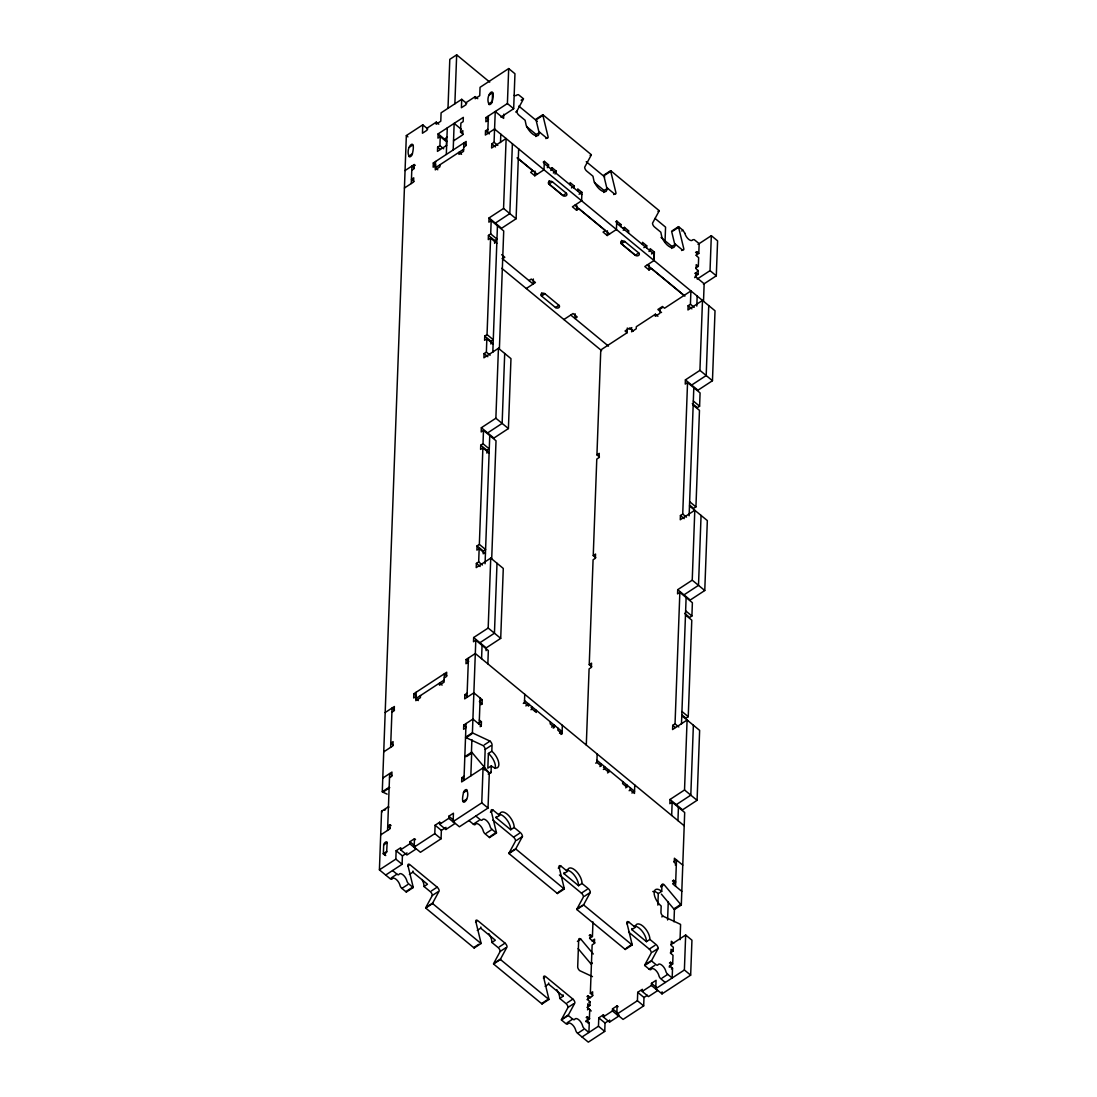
<?xml version="1.0" encoding="UTF-8"?>
<svg xmlns="http://www.w3.org/2000/svg" width="1097" height="1097" viewBox="0 0 1097 1097"><rect width="100%" height="100%" fill="white"/><g stroke="black" fill="none" stroke-linecap="round" stroke-linejoin="round"><path stroke-width="1.5" d="M604.406 1015.699L603.35 1014.835L598.77 1017.838L605.037 1023.007L604.735 1031.399L588.307 1042.15L577.639 1033.347A3.099 1.454 56.8 0 1 575.719 1030.33A6.198 2.907 56.8 0 0 571.88 1024.283A6.198 2.907 56.8 0 0 567.835 1023.83A3.099 1.454 56.8 0 1 565.819 1023.597L561.417 1019.963L568.287 1015.465A3.099 1.454 56.8 0 1 568.397 1014.944L574.897 1002.905A3.099 1.454 56.8 0 0 572.895 999.093L545.73 976.687A3.099 1.454 56.8 0 0 543.563 977.07L548.829 998.805A3.099 1.454 56.8 0 1 548.898 999.477L542.028 1003.974L493.554 964.002L500.438 959.505A3.099 1.454 56.8 0 1 500.547 958.984L507.047 946.944A3.099 1.454 56.8 0 0 505.031 943.132L477.881 920.726A3.099 1.454 56.8 0 0 475.714 921.11L480.98 942.844A3.099 1.454 56.8 0 1 481.048 943.516L474.165 948.014L425.705 908.042L432.575 903.544A3.099 1.454 56.8 0 1 432.684 903.023L439.184 890.983A3.099 1.454 56.8 0 0 437.182 887.171L410.017 864.765A3.099 1.454 56.8 0 0 407.851 865.149L413.116 886.883A3.099 1.454 56.8 0 1 413.185 887.555L406.315 892.053L401.9 888.419A3.099 1.454 56.8 0 1 399.994 885.402A6.198 2.907 56.8 0 0 396.154 879.355A6.198 2.907 56.8 0 0 392.109 878.903A3.099 1.454 56.8 0 1 390.093 878.67L379.411 869.866L381.564 811.232L388.448 806.734A3.099 1.454 56.8 0 1 388.887 807.159M387.145 794.146L382.88 792.157A3.099 1.454 56.8 0 1 382.277 791.76L406.343 135.575L422.77 124.825L427.775 128.966M383.36 853.891L383.689 844.896A2.331 1.138 -50.5 0 1 385.458 842.194A2.331 1.138 -50.5 0 1 387.131 842.647L386.651 852.232L384.403 854.412L383.36 853.891L384.924 855.18M408.948 156.062C405.026 147.217 416.641 135.767 412.39 153.799A2.331 1.138 -50.5 0 1 410.607 156.501A2.331 1.138 -50.5 0 1 408.948 156.062L412.39 153.799M387.57 830.402L389.654 773.591L392.04 775.552M390.614 747.359L392.068 708.018L394.536 710.061M411.293 183.528L411.937 166.045L414.323 168.006M390.23 828.276L387.721 826.206L390.025 824.711L389.86 828.907L380.7 834.899M405.054 170.542L414.227 164.55L414.076 168.746L411.786 170.241M385.678 875.036L402.105 864.285L395.839 859.116L396.14 850.724L400.734 847.734L400.652 849.832L406.918 855.002L416.078 848.996L409.812 843.826L409.894 841.728L414.474 838.725L415.516 839.589M422.77 124.825L422.455 133.217L427.035 130.214L427.117 128.116L436.277 122.124L438.786 124.194M402.105 864.285L402.407 855.893L396.14 850.724M444.244 677.96L446.534 676.451L446.685 672.255L413.843 693.757L413.692 697.953L415.982 696.458M463.702 147.163L465.992 145.668L466.156 141.472L433.315 162.973L433.15 167.169L435.44 165.661M436.277 122.124L436.208 124.222L440.788 121.219L441.09 112.826L461.714 99.32L466.732 103.461M416.12 692.276L415.832 700.654L420.412 697.651L420.494 695.553M435.578 161.478L435.29 169.857L439.87 166.867L439.952 164.769M463.057 134.232L460.548 132.175L460.877 123.083L463.167 121.575L463.318 117.379L438.114 133.889L437.964 138.085L440.254 136.577L439.924 145.668L437.634 147.176L437.484 151.372L446.644 145.366M440.733 823.093L439.678 822.229L435.098 825.232L441.364 830.402L441.063 838.794L420.439 852.287L414.172 847.117L414.474 838.725M446.356 146.299L446.52 141.746L440.254 136.577M446.314 154.458L447.288 127.883M448.001 108.301L449.797 59.348L456.667 54.85L489.728 82.11M453.184 149.96L454.158 123.385L461.467 129.419M454.871 103.804L456.667 54.85M441.063 838.794L434.796 833.624L435.098 825.232M461.714 99.32L461.412 107.712L465.992 104.722L466.074 102.624L475.234 96.618L477.743 98.689M464.1 776.21L461.81 777.704L461.659 781.9L483.05 767.9L489.317 773.07L488.028 808.036L459.396 826.781L453.13 821.612L453.431 813.22L448.851 816.223L448.769 818.321L455.036 823.49L445.876 829.497L439.609 824.327L439.678 822.229M445.876 829.497L445.944 827.399L441.364 830.402M475.234 96.618L475.152 98.716L479.746 95.713L480.047 87.321L508.693 68.576L514.959 73.746L513.67 108.713L500.849 117.105M480.116 726.721L481.268 725.967L472.917 719.083L463.743 725.076L463.592 729.272L465.882 727.777M467.157 693.167L464.854 694.662L464.703 698.858L473.877 692.851L482.227 699.749L482.077 703.945L480.925 704.699M684.213 825.794L475.316 653.524L466.143 659.516L465.992 663.712L468.282 662.218M487.822 129.323L485.532 130.831L485.381 135.027L494.61 128.98M508.693 68.576L507.404 103.543L486.026 117.544L485.861 121.74L488.165 120.231M463.51 792.637C459.245 810.683 470.86 799.219 466.938 790.389A2.331 1.138 -50.5 0 0 465.279 789.936A2.331 1.138 -50.5 0 0 463.51 792.637L466.938 790.389M463.949 780.406L466.033 723.581M466.993 697.363L468.446 658.022M487.74 133.477L488.384 115.994M503.77 114.184L503.605 118.38L495.254 111.496L494.061 142.308L491.771 143.803L491.621 147.999L506.128 138.51L503.564 208.444L489.056 217.933L488.892 222.129L491.182 220.634L490.702 233.922L488.439 235.402L488.288 239.599L490.578 238.09L487.041 334.599L484.751 336.107L484.6 340.303L486.849 338.822L486.369 352.11L484.079 353.604L483.928 357.8L498.436 348.298L495.871 418.231L481.35 427.734L481.199 431.93L483.489 430.435L483.009 443.723L480.747 445.204L480.596 449.4L482.886 447.891L479.348 544.4L477.058 545.895L476.907 550.091L479.156 548.623L478.676 561.911L476.386 563.405L476.221 567.602L490.743 558.099L488.179 628.033L473.657 637.535L473.506 641.731L475.796 640.237L488.33 650.562L487.85 663.85M471.408 753.022L471.902 739.639M470.832 775.894L471.696 752.227L464.826 756.724M484.421 769.888L485.176 749.429A3.099 1.454 56.8 0 0 483.16 745.617L466.129 737.664A3.099 1.454 56.8 0 1 465.539 737.253L472.409 732.755L475.796 640.237M483.215 553.862L483.324 551.064L477.058 545.895M486.917 453.157L487.013 450.36L480.747 445.204M490.908 344.074L491.017 341.277L484.751 336.107M494.61 243.369L494.706 240.572L488.439 235.402M479.183 724.253L480.143 698.021M481.583 658.68L482.063 645.406M485.066 563.748L489.756 435.605M492.814 352.288L497.448 225.804M500.506 142.5L500.808 134.191M481.268 725.967L481.418 721.771L479.334 720.057M486.094 650.672L486.204 647.874L473.657 637.535M488.028 808.036L481.761 802.867L483.05 767.9M491.689 558.963L496.022 440.775L483.489 430.435M499.396 348.791L503.715 230.973L491.182 220.634M491.813 751.226L488.384 753.474L487.836 768.161L491.278 765.912A10.86 5.101 56.8 0 0 498.861 764.595A10.86 5.101 56.8 0 0 491.813 751.226L492.046 744.932A3.099 1.454 56.8 0 0 490.03 741.119L473.013 733.153A3.099 1.454 56.8 0 1 472.409 732.755M497.01 563.268L494.445 633.202L479.924 642.705M504.702 353.467L502.138 423.401L487.63 432.904M512.395 143.68L509.831 213.6L495.323 223.102M488.179 774.084L491.045 772.206L491.278 765.912M486.204 647.874L500.712 638.372L503.276 568.438L490.743 558.099M481.35 427.734L493.897 438.073L508.405 428.57L510.969 358.637L498.436 348.298M489.056 217.933L501.59 228.272L516.097 218.769L518.662 148.835M544.057 169.747L534.815 175.794L534.993 171.077M533.334 278.981L533.142 284.027L502.207 258.494M525.833 705.906L528.699 704.027L528.617 706.125L524.448 702.683L524.75 694.291M543.989 169.788L544.359 161.355L543.207 162.109M541.657 292.885L541.548 296.039L555.48 307.517A2.331 1.714 2.1 0 0 558.757 307.681A2.331 1.714 2.1 0 0 558.908 305.268L544.99 293.79A2.331 1.714 2.1 0 0 541.699 293.612A2.331 1.714 2.1 0 0 541.548 296.039L544.99 293.79M544.359 161.355L548.541 164.811L548.459 166.909L547.307 167.649M566.313 193.291A2.331 1.714 2.1 0 1 566.162 195.705A2.331 1.714 2.1 0 1 562.871 195.54L548.953 184.063L549.131 180.662M535.213 711.103L536.364 710.349L536.282 712.447L532.1 709.005L532.182 706.907L531.03 707.647M550.872 168.431L552.024 167.676L551.942 169.774L550.79 170.529M552.024 167.676L556.193 171.118L556.124 173.216L554.972 173.97M550.283 721.826L550.214 723.924L554.383 727.38L553.245 728.12M570.042 184.707L570.125 182.609L574.293 186.051L574.225 188.149M554.383 727.38L554.465 725.282L551.599 727.146M616.473 229.479L607.231 235.512L603.062 232.07L605.352 230.576L578.887 208.745L576.597 210.254L576.775 205.537M557.948 728.147L557.866 730.245L562.048 733.687L560.896 734.442M577.708 191.015L577.776 188.917L581.958 192.373L581.588 200.806M575.102 313.756L574.924 318.473L577.214 316.978L573.045 313.536L563.872 319.529M562.048 733.687L562.35 725.295M586.292 745.055L589.089 668.868L591.379 667.36L591.53 663.164L589.24 664.672L591.749 666.729M589.24 664.672L593.079 559.772L595.383 558.263L595.534 554.067L593.244 555.576L595.74 557.633M593.244 555.576L596.782 459.067L599.072 457.559L599.223 453.363L596.933 454.871L599.442 456.942M596.933 454.871L600.772 349.97L627.127 332.72L627.306 328.003M607.231 235.512L607.409 230.795M568.287 1015.465L572.689 1019.099A3.099 1.454 56.8 0 0 574.718 1019.332A6.198 2.907 56.8 0 1 578.763 1019.785A6.198 2.907 56.8 0 1 582.589 1025.818A3.099 1.454 56.8 0 0 584.509 1028.849L588.911 1032.483L589.281 1022.692L587.183 1020.964L587.348 1016.768L586.196 1017.522M586.964 996.542L588.115 995.788L587.951 999.984L590.049 1001.712L589.898 1005.551L587.046 1007.43M589.199 935.522L590.351 934.781L590.2 938.977L594.972 942.913M599.894 766.597L601.033 765.857L596.864 762.401L597.166 754.009M616.404 229.52L616.775 221.087L615.623 221.827M592.86 995.39L590.351 993.32L592.133 944.887L594.423 943.393L594.574 939.197L591.955 940.911M589.569 938.374L592.435 936.495L592.97 921.905M601.033 765.857L601.115 763.759L599.963 764.499M620.875 226.626L620.957 224.528L616.775 221.087M638.728 253.009A2.331 1.714 2.1 0 1 638.577 255.436A2.331 1.714 2.1 0 1 635.286 255.272L621.368 243.781L621.546 240.38M607.546 772.919L608.698 772.165L604.516 768.723L604.598 766.625L603.446 767.379M623.288 228.149L624.44 227.394L624.358 229.492L623.206 230.247M604.735 1031.399L598.468 1026.23L598.77 1017.838M608.698 772.165L608.78 770.067L607.628 770.821M628.54 232.948L628.608 230.85L624.44 227.394M618.763 1014.533L618.708 1016.11L609.548 1022.102L603.281 1016.933L603.35 1014.835M631.749 329.004L631.653 331.801L636.233 328.798L636.315 326.7L655.403 314.208L657.912 316.265M609.548 1022.102L609.617 1020.004M618.708 1016.11L612.441 1010.94L612.524 1008.842L617.104 1005.839L618.146 1006.703M622.698 781.558L622.63 783.656L626.798 787.098L625.66 787.852M642.458 244.425L642.54 242.327L646.709 245.769L646.64 247.867M670.966 944.64L685.666 935.014L691.946 940.184L690.657 975.151L662.012 993.896L655.745 988.726L656.061 980.334L651.467 983.337L651.399 985.435L657.665 990.605L648.492 996.597L642.225 991.427L642.307 989.329L637.727 992.332L643.994 997.502L643.678 1005.894L623.069 1019.401L616.802 1014.231L617.104 1005.839M626.798 787.098L626.881 784.999L625.729 785.754M684.034 295.463L651.303 268.477L649.013 269.972L649.191 265.255M634.765 785.027L634.464 793.419L630.281 789.963L630.364 787.865M649.013 269.972L644.83 266.53L654.073 260.483L654.237 254.23L616.637 223.226M654.073 260.483L654.374 252.091L650.192 248.649L650.123 250.747L648.971 251.501M655.403 314.208L655.334 316.306L659.914 313.303L660.065 309.107L662.355 307.599M665.001 242.314L665.564 227.134L654.991 218.399M643.678 1005.894L637.412 1000.725L637.727 992.332M657.857 905.135L658.282 893.602L661.71 891.354L661.944 885.06A3.099 1.454 56.8 0 1 664.11 884.676L680.702 904.449A3.099 1.454 56.8 0 0 681.306 905.025L674.422 909.536A3.099 1.454 56.8 0 1 673.832 908.947L661.381 894.124M662.012 993.896L662.094 991.798M661.532 312.508L657.885 309.491L662.465 306.488L664.549 308.216L690.904 290.966L690.424 304.253L688.121 305.748L687.97 309.944L702.491 300.441L699.927 370.375L685.406 379.877L685.255 384.073L687.545 382.579L682.732 514.054L680.428 515.549L680.277 519.745L694.799 510.242L692.234 580.176L677.713 589.679L677.562 593.875L679.852 592.38L675.039 723.842L672.735 725.35L672.584 729.546L687.092 720.043L684.528 789.977L670.02 799.48L669.869 803.676L672.159 802.168L684.693 812.507L681.306 905.025M667.593 919.985L668.265 901.583M671.679 815.455L672.159 802.168M649.877 939.416L646.435 941.665L631.817 929.612L635.259 927.363A10.86 5.101 56.8 0 1 642.828 926.046A10.86 5.101 56.8 0 1 649.877 939.416L656.143 944.586A3.099 1.454 56.8 0 1 658.159 948.411L651.645 960.437A3.099 1.454 56.8 0 0 651.536 960.958L655.951 964.592A3.099 1.454 56.8 0 0 657.967 964.825A6.198 2.907 56.8 0 1 662.012 965.278A6.198 2.907 56.8 0 1 665.852 971.325A3.099 1.454 56.8 0 0 667.758 974.342L672.173 977.976L672.53 968.185L670.445 966.457L670.596 962.261L669.444 963.015M672.461 881.014L673.599 880.274L673.448 884.47L681.799 891.354M703.506 301.25L704.151 283.766L695.786 276.883L695.951 272.687L694.799 273.441M695.567 252.461L696.718 251.707L696.554 255.903L698.652 257.63L698.323 266.365L695.745 268.052M673.983 921.809L674.463 908.426M669.252 966.238L672.68 963.989L673.01 955.254L670.911 953.526L671.062 949.33L673.16 951.058L670.294 952.923M673.16 951.058L673.297 947.205L671.213 945.477L671.364 941.281L673.75 943.255M675.533 886.184L676.492 859.966L673.873 861.68M677.946 820.625L678.426 807.337M681.484 724.034L686.119 597.536M689.122 515.796L693.811 387.748M696.801 306.09L697.171 296.135M695.169 276.279L698.035 274.415L698.172 270.561L696.088 268.834L696.238 264.638L698.323 266.365M695.937 255.299L698.803 253.434L699.159 243.644L694.14 239.585L692.742 239.777A6.212 2.921 56.8 0 1 688.697 239.324A6.212 2.921 56.8 0 1 684.857 233.277M680.03 939.718L680.593 924.51A3.099 1.454 56.8 0 0 679.989 924.099L662.958 916.146A3.099 1.454 56.8 0 1 660.942 912.32L661.176 906.026A10.86 5.101 56.8 0 1 654.141 892.656A10.86 5.101 56.8 0 1 661.71 891.354M682.183 715.079L685.954 718.178L688.244 716.684L691.782 620.175L685.515 615.006M684.624 613.346L689.643 617.474L691.905 615.993L692.385 602.706L679.852 592.38M689.876 505.278L693.647 508.377L695.937 506.883L699.475 410.374L693.208 405.204M692.317 403.545L697.335 407.673L699.598 406.205L700.078 392.918L687.545 382.579M690.657 975.151L684.391 969.981L685.666 935.014M693.373 725.213L690.808 795.147L676.287 804.649M701.065 515.412L698.501 585.345L683.98 594.848M708.758 305.61L706.194 375.544L691.672 385.047M703.465 284.219L716.3 275.813L710.033 270.644L711.322 235.677L698.021 244.384M670.02 799.48L682.553 809.819L697.075 800.316L699.639 730.383L687.092 720.043M677.713 589.679L690.246 600.018L704.768 590.515L707.332 520.581L689.478 505.936M685.406 379.877L697.939 390.217L712.46 380.714L715.025 310.78L494.541 129.021M716.3 275.813L717.589 240.846L711.322 235.677M539.217 133.066L536.008 119.875A3.113 1.454 56.8 0 1 535.953 119.203L542.823 114.705A3.113 1.454 56.8 0 0 542.892 115.377L548.157 137.111A3.099 1.454 56.8 0 1 545.991 137.482L539.724 132.312L538.339 135.384A10.86 5.087 56.8 0 1 526.19 125.36L525.093 120.259L518.826 115.089A3.099 1.454 56.8 0 1 516.824 111.263L523.324 99.237A3.126 1.467 56.8 0 0 523.434 98.716L518.401 94.657L517.002 94.849A6.212 2.921 56.8 0 1 514.205 95.233M607.162 189.424L603.871 175.835A3.113 1.467 56.8 0 1 603.803 175.163L610.672 170.666A3.113 1.467 56.8 0 0 610.741 171.338L616.007 193.072A3.099 1.454 56.8 0 1 613.84 193.442L607.573 188.273L606.188 191.344A10.86 5.087 56.8 0 1 594.039 181.32L592.956 176.219L586.689 171.05A3.099 1.454 56.8 0 1 584.674 167.224L591.173 155.198A3.126 1.467 56.8 0 0 591.283 154.677L542.823 114.705M675.108 245.769L671.721 231.796A3.113 1.467 56.8 0 1 671.666 231.124L678.536 226.626A3.113 1.467 56.8 0 0 678.604 227.298L683.87 249.033A3.099 1.454 56.8 0 1 681.703 249.403L675.437 244.247L674.052 247.305A10.847 5.087 56.8 0 1 661.902 237.281L660.805 232.18L654.539 227.01A3.099 1.454 56.8 0 1 652.523 223.185L659.036 211.159A3.126 1.467 56.8 0 0 659.146 210.638L610.672 170.666M438.046 891.738L432.314 895.481L425.814 907.521A3.099 1.454 56.8 0 0 425.705 908.042M635.259 927.363L628.992 922.193A3.099 1.454 56.8 0 0 626.826 922.563L632.078 944.298A3.099 1.454 56.8 0 1 632.146 944.97L625.276 949.467L576.816 909.509L583.686 904.998A3.099 1.454 56.8 0 1 583.796 904.477L590.296 892.437A3.099 1.454 56.8 0 0 588.28 888.625L582.013 883.455A10.86 5.101 56.8 0 0 574.979 870.086A10.86 5.101 56.8 0 0 567.396 871.402L561.129 866.232A3.099 1.454 56.8 0 0 558.963 866.603L564.228 888.337A3.099 1.454 56.8 0 1 564.297 889.009L557.427 893.507L508.953 853.548A3.099 1.454 56.8 0 1 509.063 853.013L515.563 840.988A3.099 1.454 56.8 0 0 513.561 837.162L492.868 820.103M514.164 827.495L510.722 829.743L496.105 817.69L499.546 815.428A10.86 5.101 56.8 0 1 507.129 814.125A10.86 5.101 56.8 0 1 514.164 827.495L520.431 832.664A3.099 1.454 56.8 0 1 522.446 836.476L515.947 848.516A3.099 1.454 56.8 0 0 515.837 849.037L508.953 853.548M505.895 947.698L500.177 951.456L493.664 963.481A3.099 1.454 56.8 0 0 493.554 964.002M576.816 909.509A3.099 1.454 56.8 0 1 576.926 908.974L583.426 896.948A3.099 1.454 56.8 0 0 581.41 893.123L559.429 874.995M573.758 1003.659L568.027 1007.416L561.527 1019.442A3.099 1.454 56.8 0 0 561.417 1019.963M665.289 982.473L660.888 978.839A3.099 1.454 56.8 0 1 658.968 975.823A6.198 2.907 56.8 0 0 655.142 969.775A6.198 2.907 56.8 0 0 651.097 969.323A3.099 1.454 56.8 0 1 649.067 969.104L644.666 965.47A3.099 1.454 56.8 0 1 644.775 964.935L651.275 952.909A3.099 1.454 56.8 0 0 649.273 949.083L628.581 932.025M409.263 147.313L412.705 145.065M489.152 95.014L492.58 92.765L492.265 101.514A2.331 1.138 -50.5 0 1 490.428 104.256A2.331 1.138 -50.5 0 1 488.768 103.804C484.847 94.973 496.461 83.509 492.196 101.555L488.823 103.762M444.381 139.058L447.192 137.221M460.548 132.175L462.838 130.666L462.687 134.862L453.514 140.869M521.144 100.211L523.434 98.716M515.672 112.017L516.824 111.263M404.423 188.026L413.583 182.033L413.734 177.837L411.444 179.332L413.953 181.403M463.62 149.274L435.358 167.772L437.785 169.788M537.16 119.12L542.892 115.377M535.843 136.549A10.86 5.101 56.8 0 0 536.282 134.574L539.724 132.312M545.867 138.606L547.005 137.865M547.389 165.551L548.541 164.811M553.327 172.997L556.193 171.118M590.145 155.417L591.283 154.677M548.953 184.063A2.331 1.714 2.1 0 1 549.103 181.636A2.331 1.714 2.1 0 1 552.381 181.8L566.381 193.25L562.939 195.499L549.007 184.008L552.449 181.759M571.441 187.93L574.293 186.051M494.706 240.572L496.968 239.091L490.702 233.922M605.009 175.081L610.741 171.338M579.093 194.238L581.958 192.373M581.657 200.765L572.415 206.798L576.597 210.254M603.693 192.51A10.86 5.101 56.8 0 0 604.145 190.535L607.573 188.273M502.508 258.755L504.798 257.26L501.672 254.669M613.717 194.567L614.869 193.826M528.973 280.571L531.263 279.077L535.432 282.519L526.272 288.525M619.805 225.283L620.957 224.528M657.994 211.378L659.146 210.638M627.47 231.59L628.608 230.85M621.368 243.781A2.331 1.714 2.1 0 1 621.519 241.367A2.331 1.714 2.1 0 1 624.796 241.532L638.797 252.968L635.355 255.217L621.423 243.74L624.865 241.491M491.017 341.277L493.307 339.768L487.041 334.599M643.857 247.648L646.709 245.769M555.48 307.517L558.908 305.268M672.872 231.056L678.604 227.298M681.799 231.014L682.937 230.26L684.857 233.277M651.508 253.969L654.374 252.091M671.556 248.47A10.86 5.101 56.8 0 0 671.995 246.496L675.437 244.247M681.566 250.527L682.718 249.787M697.034 271.316L698.172 270.561M694.648 277.637L695.786 276.883M697.198 279.049L710.033 270.644M629.513 329.114L631.803 327.605M487.013 450.36L489.276 448.892L483.009 443.723M483.324 551.064L485.614 549.57L479.348 544.4M385.184 712.529L394.358 706.523L394.193 710.719L391.903 712.214M444.148 680.058L415.886 698.57L418.327 700.572M383.744 751.856L392.904 745.864L393.069 741.668L390.779 743.163L393.275 745.233M479.362 701.627L482.227 699.749M382.784 778.088L391.944 772.082L391.794 776.278L389.504 777.787M478.553 723.65L481.418 721.771M382.277 791.76L389.161 787.262A3.099 1.454 56.8 0 0 389.75 787.66L384.032 791.417M466.129 737.664L471.861 733.907M523.296 703.438L524.448 702.683M530.962 709.745L532.1 709.005M384.457 810.313L385.596 809.559M466.554 756.56L469.42 754.681M469.996 754.311L471.148 753.557M484.312 744.863L490.03 741.119M485.176 749.429L490.908 745.686M383.689 844.896L387.131 842.647M559.497 733.303L562.117 731.589L524.517 700.585M386.802 851.382L383.36 853.631L385.719 855.578M463.181 801.386L466.623 799.137M400.652 849.832L409.812 843.826M439.609 824.327L448.769 818.321M379.411 869.866L395.839 859.116M414.172 847.117L434.796 833.624M453.13 821.612L481.761 802.867M402.407 855.893L407.001 852.904M407.727 866.273L408.879 865.519M490.414 812.137L493.28 810.272L499.546 815.428M391.231 877.929L396.963 874.172A3.099 1.454 56.8 0 0 398.979 874.405A6.198 2.907 56.8 0 1 403.024 874.858A6.198 2.907 56.8 0 1 406.864 880.891A3.099 1.454 56.8 0 0 408.783 883.921L413.185 887.555M468.94 820.542L473.342 824.176L479.074 820.419M409.414 874.432L412.856 872.184A10.86 5.101 56.8 0 1 412.993 871.059M401.9 888.419L407.631 884.676M486.3 833.172L492.032 829.414L496.434 833.048L489.564 837.546L485.162 833.912A3.099 1.454 56.8 0 1 483.242 830.895A6.198 2.907 56.8 0 0 479.403 824.848A6.198 2.907 56.8 0 0 475.358 824.396A3.099 1.454 56.8 0 1 473.342 824.176M595.712 763.155L596.864 762.401M411.978 887.638L406.247 891.381A3.099 1.454 56.8 0 1 406.315 892.053M490.647 836.12L496.379 832.376L491.113 810.642A3.099 1.454 56.8 0 1 493.28 810.272M432.314 895.481A3.099 1.454 56.8 0 0 430.298 891.669L424.032 886.499L427.473 884.251L412.856 872.184M603.377 769.477L604.516 768.723M431.45 890.915L437.182 887.171M513.561 837.162L519.292 833.418M516.714 840.233L522.446 836.476M426.966 906.766L432.684 903.023M509.063 853.013L514.795 849.256M629.143 790.718L630.281 789.963M631.913 793.035L634.532 791.321L596.933 760.303M475.591 922.234L476.729 921.48M558.263 868.097L561.129 866.232M477.264 930.407L480.705 928.144A10.86 5.101 56.8 0 1 480.856 927.02M582.013 883.455L578.585 885.704L563.954 873.651L567.396 871.402M478.69 944.339L474.096 947.342A3.099 1.454 56.8 0 1 474.165 948.014M558.496 892.094L564.228 888.337M488.864 933.67A10.86 5.101 56.8 0 1 491.895 942.46L495.323 940.211L480.705 928.144M499.3 946.876L505.031 943.132M581.41 893.123L587.142 889.379M584.564 896.194L590.296 892.437M494.816 962.727L500.547 958.984M576.926 908.974L582.644 905.231M675.203 864.916L676.342 864.162L674.257 862.434L674.408 858.238L682.759 865.135M660.805 885.8L661.944 885.06M577.42 941.432L580.862 939.183L593.299 954.006M660.682 886.924L662.972 885.43M672.831 883.867L675.683 881.988L673.599 880.274M543.44 978.195L544.592 977.441M626.689 923.688L628.992 922.193M545.127 986.368L548.569 984.105A10.86 5.101 56.8 0 1 548.706 982.981M578.133 948.631L590.584 963.454L591.722 962.7M661.82 916.9L662.958 916.146M674.984 908.206L680.702 904.449M592.325 963.289L591.173 964.03A3.099 1.454 56.8 0 1 590.584 963.454M547.691 999.559L541.959 1003.302A3.099 1.454 56.8 0 1 542.028 1003.974M626.36 948.055L632.078 944.298M556.728 989.631A10.86 5.101 56.8 0 1 559.744 998.421L563.186 996.172A10.86 5.101 56.8 0 0 563.131 994.883M567.163 1002.836L572.895 999.093M649.273 949.083L654.991 945.34M652.427 952.155L658.159 948.411M590.351 993.32L592.641 991.825L592.49 996.021L586.991 999.614M562.665 1018.688L568.397 1014.944M644.775 964.935L650.507 961.191M644.666 965.47L651.536 960.958M588.897 1002.466L590.049 1001.712M566.971 1022.857L572.689 1019.099M649.067 969.104L654.799 965.346M586.045 1021.718L587.183 1020.964M669.293 967.211L670.445 966.457M588.129 1023.446L589.281 1022.692M671.378 968.939L672.53 968.185M577.639 1033.347L583.371 1029.603M662.04 978.099L667.758 974.342M603.281 1016.933L612.441 1010.94M642.225 991.427L651.399 985.435M582.041 1036.98L598.468 1026.23M616.802 1014.231L637.412 1000.725M655.745 988.726L684.391 969.981M605.037 1023.007L608.478 1020.759M643.994 997.502L647.436 995.253M586.251 1021.554L589.377 1019.031L589.747 1009.747A2.331 1.138 -50.5 0 0 587.457 1009.83M592.476 976.618L579.71 970.653A3.099 1.454 56.8 0 1 577.694 966.827L578.695 939.553A3.099 1.454 56.8 0 1 580.862 939.183M678.536 226.626L682.937 230.26M696.718 251.707L698.803 253.434M518.812 106.094L537.324 121.356M586.237 161.712L604.749 176.974M507.404 103.543L513.67 108.713M526.533 126.525L536.282 134.561M594.396 182.486L604.145 190.535M661.025 237.446L671.995 246.496M695.951 272.687L698.035 274.415M544.222 163.494L581.821 194.512M486.026 117.544L488.535 119.6M485.532 130.831L489.289 133.93M517.4 157.941L537.173 174.245M574.773 205.262L609.589 233.976M647.189 264.98L684.926 296.094M517.222 157.899L532.936 170.844L530.646 172.352L534.815 175.794M494.061 142.308L497.819 145.407M690.424 304.253L694.182 307.352M491.771 143.803L495.529 146.916M688.121 305.748L691.892 308.847M466.28 144.996L463.839 142.98L463.551 151.359L458.971 154.362L459.053 152.264L461.549 154.334M438.114 133.889L446.89 141.115M439.924 145.668L443.682 148.767M437.634 147.176L440.144 149.233M503.564 208.444L516.097 218.769M699.927 370.375L712.46 380.714M406.343 135.575L407.906 136.864M433.315 162.973L435.811 165.044M633.284 331.006L629.623 327.989L625.043 330.992L627.127 332.72M414.227 164.55L415.269 165.4M693.331 401.036L699.598 406.205M490.578 238.09L496.845 243.26M570.755 315.031L608.478 346.145M501.768 268.312L601.609 350.642M689.67 501.713L695.937 506.883M486.849 338.822L493.115 343.992M486.369 352.11L490.126 355.209M682.732 514.054L686.489 517.153M484.079 353.604L487.836 356.703M680.428 515.549L684.199 518.648M495.871 418.231L508.405 428.57M692.234 580.176L704.768 590.515M685.639 610.823L691.905 615.993M482.886 447.891L489.152 453.061M681.977 711.514L688.244 716.684M479.156 548.623L485.423 553.793M681.786 715.724L688.052 720.894M478.676 561.911L482.433 565.01M675.039 723.842L678.796 726.954M476.386 563.405L480.143 566.505M672.735 725.35L675.245 727.421M488.179 628.033L500.712 638.372M684.528 789.977L697.075 800.316M466.143 659.516L468.652 661.587M479.979 702.217L482.077 703.945M446.822 675.779L444.381 673.764L444.093 682.156L439.513 685.145L439.582 683.047L442.091 685.118M464.854 694.662L467.363 696.732M463.743 725.076L466.252 727.146M413.843 693.757L416.353 695.827M461.81 777.704L464.429 779.857M670.596 962.261L672.68 963.989M475.81 816.031L480.212 819.665A3.099 1.454 56.8 0 0 482.241 819.898A6.198 2.907 56.8 0 1 486.273 820.35A6.198 2.907 56.8 0 1 490.112 826.398A3.099 1.454 56.8 0 0 492.032 829.414M515.837 849.037L564.297 889.009M583.686 904.998L632.146 944.97M448.851 816.223L454.076 820.529M651.467 983.337L656.692 987.643M590.351 934.781L592.435 936.495M390.025 824.711L391.067 825.575M409.894 841.728L415.119 846.034M612.524 1008.842L617.488 1012.929M588.115 995.788L590.501 997.763M589.898 1005.551L587.814 1003.837L587.663 1008.033L591.242 1010.981M548.569 984.105L563.186 996.172M587.348 1016.768L589.733 1018.743M491.895 942.46L498.161 947.63A3.099 1.454 56.8 0 1 500.177 951.456M559.744 998.421L566.011 1003.59A3.099 1.454 56.8 0 1 568.027 1007.416M585.99 1020.745L587.553 1022.034M392.561 870.538L396.963 874.172M432.575 903.544L481.048 943.516M500.438 959.505L548.898 999.477M652.811 891.532A10.86 5.101 56.8 0 1 658.282 893.602M491.045 772.206A3.099 1.454 56.8 0 1 488.878 772.59L472.286 752.816A3.099 1.454 56.8 0 0 471.696 752.227M488.384 753.474A10.86 5.101 56.8 0 1 495.131 768.462M557.358 892.835A3.099 1.454 56.8 0 1 557.427 893.507M489.495 836.874A3.099 1.454 56.8 0 1 489.564 837.546M496.379 832.376A3.099 1.454 56.8 0 1 496.434 833.048M625.208 948.795A3.099 1.454 56.8 0 1 625.276 949.467M496.105 817.69A10.86 5.101 56.8 0 1 496.255 816.552M498.669 814.221A10.86 5.101 56.8 0 1 506.595 819.418A10.86 5.101 56.8 0 1 510.722 829.743M563.954 873.651A10.86 5.101 56.8 0 1 564.105 872.513M566.518 870.195A10.86 5.101 56.8 0 1 574.458 875.379A10.86 5.101 56.8 0 1 578.585 885.704M631.817 929.612A10.86 5.101 56.8 0 1 631.954 928.487M634.368 926.156A10.86 5.101 56.8 0 1 642.307 931.339A10.86 5.101 56.8 0 1 646.435 941.665M381.564 811.232A3.099 1.454 56.8 0 1 382.167 811.821M422.084 879.533A10.86 5.101 56.8 0 1 424.032 886.499"/></g></svg>
